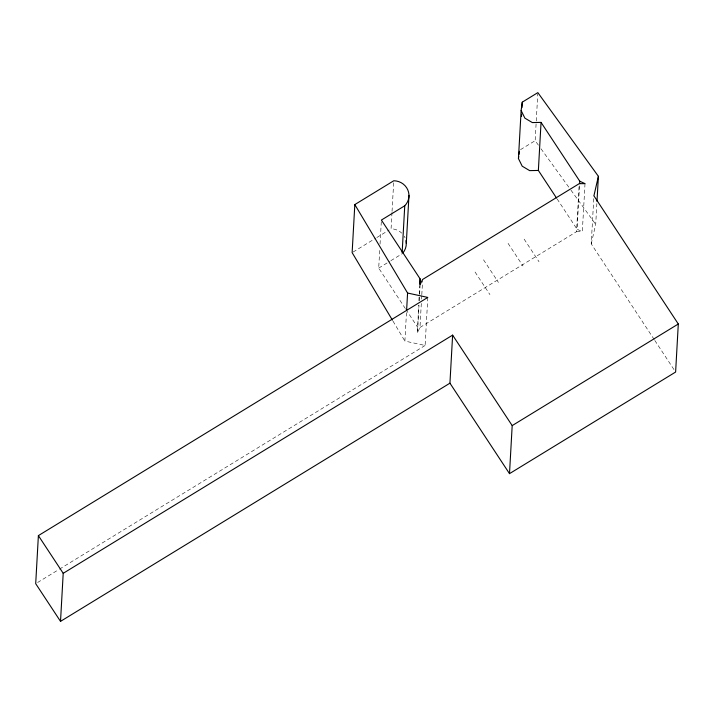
<?xml version="1.0" encoding="UTF-8"?>
<svg xmlns="http://www.w3.org/2000/svg" width="714" height="714" viewBox="0 0 714 714"><rect width="100%" height="100%" fill="white"/><g stroke="black" fill="none" stroke-linecap="round" stroke-linejoin="round"><path stroke-width="0.54" stroke-dasharray="3.57 2.68" d="M405.329 308.537L378.706 268.107L379.741 249.543M380.053 244.081L381.33 221.153M391.995 212.433L391.076 228.81A15.297 14.771 3.2 0 1 401.759 233.13M392.048 211.344L393.762 180.767M427.802 297.426L425.116 345.478L404.892 341.078L406.48 312.678M421.314 303.45L419.975 327.467L417.476 332.519L418.645 305.074M418.886 300.71L419.198 295.248M419.252 294.159L419.743 285.421M417.476 332.519L419.002 305.217M419.252 300.844L419.555 295.382M419.618 294.293L420.162 284.467M421.563 299.077L421.742 295.801M421.804 294.712L422.599 280.513M538.418 145.183L535.161 140.685L536.196 122.112M536.259 121.023L537.785 93.721M419.975 327.467L576.519 231.72L579.206 183.668M585.007 183.641L582.321 231.684L577.082 229.256L579.527 185.578M654.211 339.543L591.228 243.867L593.914 195.823M591.228 243.867L595.708 224.357L596.868 203.615M353.082 252.051L375.876 238.11M376.831 237.53L389.175 229.97M520.497 149.645L535.161 140.685M378.706 268.107L389.924 261.244M390.853 260.672L402.071 253.809M37.601 582.508L58.494 569.727M59.449 569.147L425.116 345.478M576.519 231.72L582.321 231.684M541.016 148.78L570.316 189.272M570.968 190.165L595.708 224.357M654.827 340.471L674.998 371.119M557.125 198.929L577.082 229.256M524.13 239.128L539.025 261.752M508.073 243.358L522.969 265.974M483.53 259.798L498.426 282.414M475.051 272.007L489.938 294.623M405.927 309.457L417.422 326.914M392.986 321.104L404.892 341.078M404.178 236.147A15.297 14.771 3.2 0 1 405.07 237.851"/><path stroke-width="1.07" d="M402.134 252.72L404.758 205.766A15.297 14.771 3.2 0 0 407.756 189.808A15.297 14.771 3.2 0 0 393.762 180.767L354.822 204.579L407.578 293.026L427.802 297.426L38.386 535.616L35.7 583.668L60.52 621.367L449.936 383.177L452.622 335.125L63.207 573.315L60.52 621.367M354.822 204.579L352.136 252.631L392.414 320.149M406.293 243.429L408.979 195.377M406.605 310.501L407.578 293.026M419.805 284.324L420.109 278.871L381.392 220.055L404.758 205.766M556.518 198.01L538.365 170.45L529.645 170.619L522.202 166.183L518.444 158.562L521.131 110.509L522.273 102.156L537.847 92.633L598.394 176.313L596.993 201.428M521.479 116.355L521.595 114.169M521.961 107.618L522.273 102.156M598.394 176.313L593.914 195.823L678.3 323.995L675.614 372.048L509.501 473.65L512.188 425.606L452.622 335.125M538.365 170.45L541.051 122.397L532.332 122.576L524.888 118.14L521.131 110.509M579.652 183.391L579.768 181.204L541.051 122.397M518.444 158.562L518.73 156.473M519.016 154.385L519.444 151.252M512.188 425.606L678.3 323.995M579.768 181.204L585.007 183.641L579.206 183.668L422.661 279.424L420.162 284.467L420.109 278.871M449.936 383.177L509.501 473.65M38.386 535.616L63.207 573.315M405.963 240.582A15.297 14.771 3.2 0 1 402.732 253.104"/></g></svg>
